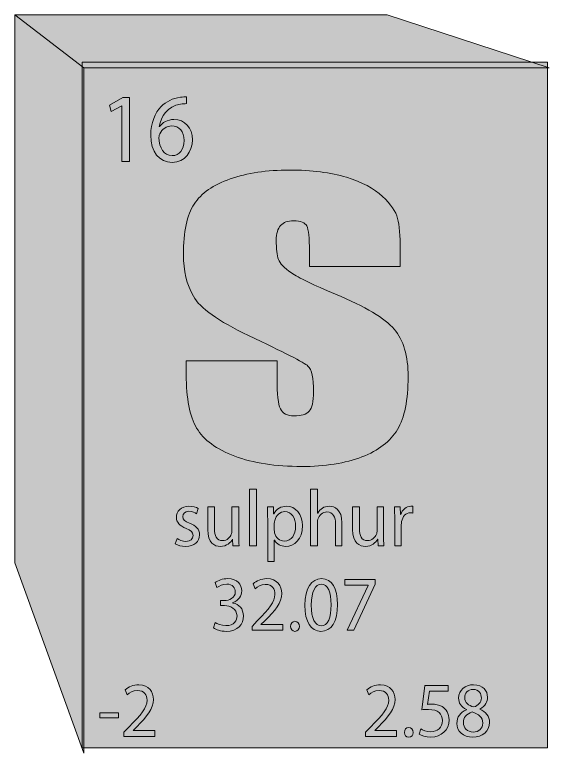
# Model space of a CAD drawing. Extents: x 256 to 1544, y -1075 to -817.
# Drawn here: x 1358.2 to 1544, y -1073.6 to -816.9 of the extents above; entities that cross this region are included whole.
import ezdxf

# ---------------------------------------------------------------- set-up
doc = ezdxf.new("R2010")
doc.units = 0
doc.header["$MEASUREMENT"] = 0
doc.layers.add('katman 1', color=7, linetype='Continuous')

# ---------------------------------------------------------------- blocks, each defined once
blk = doc.blocks.new('block 4')
at = {"layer": 'katman 1', "true_color": 0x00d41d}
h = blk.add_hatch(color=102, dxfattribs=at)
h.dxf.hatch_style = 2
h.paths.add_polyline_path([(1382.29, -835.37), (1358.25, -816.93), (1487.73, -816.93), (1544, -835.37)])
h = blk.add_hatch(color=102, dxfattribs=at)
h.dxf.hatch_style = 2
h.paths.add_polyline_path([(1382.29, -1073.6), (1358.25, -1007.44), (1358.25, -816.93), (1382.29, -835.37)])
at = {"layer": 'katman 1', "true_color": 0x008000}
h = blk.add_hatch(color=96, dxfattribs=at)
h.dxf.hatch_style = 2
h.paths.add_polyline_path([(1381.69, -833.46), (1543.39, -833.46), (1543.39, -1071.69), (1381.69, -1071.69)])
at = {"layer": 'katman 1', "true_color": 0xffffff}
h = blk.add_hatch(color=7, dxfattribs=at)
h.dxf.hatch_style = 2
h.paths.add_polyline_path([(1395.44, -848.58), (1391.77, -850.57), (1391.18, -848.33), (1395.8, -845.71), (1398.17, -845.71), (1398.17, -867.89), (1395.44, -867.89)])
h = blk.add_hatch(color=7, dxfattribs=at)
h.dxf.hatch_style = 2
edge = h.paths.add_edge_path()
edge.add_spline(control_points=[(1417.95, -847.83), (1417.36, -847.83), (1416.53, -847.83), (1415.82, -847.96), (1411.32, -848.83), (1408.95, -852.19), (1408.48, -855.81), (1408.48, -855.81), (1408.59, -855.81), (1408.59, -855.81), (1409.54, -854.44), (1411.32, -853.32), (1413.57, -853.32), (1417.36, -853.32), (1419.97, -856.18), (1419.97, -860.42), (1419.97, -864.53), (1417.36, -868.27), (1412.98, -868.27), (1408.48, -868.27), (1405.51, -864.53), (1405.51, -858.8), (1405.51, -854.44), (1407.05, -851.07), (1409.07, -848.83), (1410.85, -847.09), (1413.21, -845.96), (1415.82, -845.59), (1416.65, -845.47), (1417.36, -845.47), (1417.95, -845.47), (1417.95, -845.47), (1417.95, -847.83), (1417.95, -847.83)], knot_values=[0, 0, 0, 0, 1, 1, 1, 2, 2, 2, 3, 3, 3, 4, 4, 4, 5, 5, 5, 6, 6, 6, 7, 7, 7, 8, 8, 8, 9, 9, 9, 10, 10, 10, 11, 11, 11, 11], degree=3, periodic=1)
edge = h.paths.add_edge_path()
edge.add_spline(control_points=[(1417.12, -860.67), (1417.12, -860.67), (1417.12, -860.67), (1417.12, -860.67), (1417.12, -857.43), (1415.35, -855.56), (1412.74, -855.56), (1411.08, -855.56), (1409.42, -856.68), (1408.71, -858.3), (1408.48, -858.55), (1408.36, -859.05), (1408.36, -859.54), (1408.48, -863.28), (1410.02, -865.9), (1412.98, -865.9), (1415.47, -865.9), (1417.12, -863.78), (1417.12, -860.67)], knot_values=[0, 0, 0, 0, 1, 1, 1, 2, 2, 2, 3, 3, 3, 4, 4, 4, 5, 5, 5, 6, 6, 6, 6], degree=3, periodic=1)
h = blk.add_hatch(color=7, dxfattribs=at)
h.dxf.hatch_style = 2
h.paths.add_polyline_path([(1439.87, -981.77), (1442.24, -981.77), (1442.24, -1001.46), (1439.87, -1001.46)])
h = blk.add_hatch(color=7, dxfattribs=at)
h.dxf.hatch_style = 2
edge = h.paths.add_edge_path()
edge.add_spline(control_points=[(1461.07, -981.77), (1461.07, -981.77), (1463.44, -981.77), (1463.44, -981.77), (1463.44, -981.77), (1463.44, -990.12), (1463.44, -990.12), (1463.44, -990.12), (1463.56, -990.12), (1463.56, -990.12), (1463.92, -989.38), (1464.51, -988.88), (1465.22, -988.38), (1465.81, -988), (1466.64, -987.76), (1467.59, -987.76), (1469.25, -987.76), (1471.97, -988.88), (1471.97, -993.49), (1471.97, -993.49), (1471.97, -1001.46), (1471.97, -1001.46), (1471.97, -1001.46), (1469.72, -1001.46), (1469.72, -1001.46), (1469.72, -1001.46), (1469.72, -993.74), (1469.72, -993.74), (1469.72, -991.62), (1468.89, -989.75), (1466.76, -989.75), (1465.22, -989.75), (1464.04, -990.87), (1463.56, -992.24), (1463.44, -992.49), (1463.44, -992.86), (1463.44, -993.36), (1463.44, -993.36), (1463.44, -1001.46), (1463.44, -1001.46), (1463.44, -1001.46), (1461.07, -1001.46), (1461.07, -1001.46), (1461.07, -1001.46), (1461.07, -981.77), (1461.07, -981.77), (1461.07, -981.77), (1461.07, -981.77), (1461.07, -981.77)], knot_values=[0, 0, 0, 0, 1, 1, 1, 2, 2, 2, 3, 3, 3, 4, 4, 4, 5, 5, 5, 6, 6, 6, 7, 7, 7, 8, 8, 8, 9, 9, 9, 10, 10, 10, 11, 11, 11, 12, 12, 12, 13, 13, 13, 14, 14, 14, 15, 15, 15, 16, 16, 16, 16], degree=3, periodic=1)
h = blk.add_hatch(color=7, dxfattribs=at)
h.dxf.hatch_style = 2
edge = h.paths.add_edge_path()
edge.add_spline(control_points=[(1414.64, -998.97), (1415.35, -999.47), (1416.53, -999.97), (1417.72, -999.97), (1419.37, -999.97), (1420.2, -999.09), (1420.2, -997.97), (1420.2, -996.73), (1419.49, -996.1), (1417.83, -995.48), (1415.47, -994.61), (1414.4, -993.24), (1414.4, -991.62), (1414.4, -989.5), (1416.06, -987.76), (1418.78, -987.76), (1420.09, -987.76), (1421.27, -988.13), (1421.98, -988.5), (1421.98, -988.5), (1421.39, -990.37), (1421.39, -990.37), (1420.92, -990), (1419.97, -989.5), (1418.78, -989.5), (1417.36, -989.5), (1416.65, -990.37), (1416.65, -991.37), (1416.65, -992.49), (1417.36, -992.99), (1419.02, -993.61), (1421.27, -994.48), (1422.45, -995.73), (1422.45, -997.72), (1422.45, -1000.09), (1420.68, -1001.71), (1417.6, -1001.71), (1416.18, -1001.71), (1414.99, -1001.34), (1414.04, -1000.84), (1414.04, -1000.84), (1414.64, -998.97), (1414.64, -998.97)], knot_values=[0, 0, 0, 0, 1, 1, 1, 2, 2, 2, 3, 3, 3, 4, 4, 4, 5, 5, 5, 6, 6, 6, 7, 7, 7, 8, 8, 8, 9, 9, 9, 10, 10, 10, 11, 11, 11, 12, 12, 12, 13, 13, 13, 14, 14, 14, 14], degree=3, periodic=1)
h = blk.add_hatch(color=7, dxfattribs=at)
h.dxf.hatch_style = 2
edge = h.paths.add_edge_path()
edge.add_spline(control_points=[(1436.08, -997.72), (1436.08, -999.22), (1436.08, -1000.34), (1436.2, -1001.46), (1436.2, -1001.46), (1434.06, -1001.46), (1434.06, -1001.46), (1434.06, -1001.46), (1433.95, -999.22), (1433.95, -999.22), (1433.95, -999.22), (1433.95, -999.22), (1433.95, -999.22), (1433.35, -1000.34), (1431.93, -1001.71), (1429.68, -1001.71), (1427.67, -1001.71), (1425.3, -1000.59), (1425.3, -995.85), (1425.3, -995.85), (1425.3, -988), (1425.3, -988), (1425.3, -988), (1427.67, -988), (1427.67, -988), (1427.67, -988), (1427.67, -995.48), (1427.67, -995.48), (1427.67, -997.97), (1428.38, -999.72), (1430.51, -999.72), (1432.05, -999.72), (1433.12, -998.6), (1433.47, -997.47), (1433.71, -997.1), (1433.71, -996.73), (1433.71, -996.23), (1433.71, -996.23), (1433.71, -988), (1433.71, -988), (1433.71, -988), (1436.08, -988), (1436.08, -988), (1436.08, -988), (1436.08, -997.72), (1436.08, -997.72), (1436.08, -997.72), (1436.08, -997.72), (1436.08, -997.72)], knot_values=[0, 0, 0, 0, 1, 1, 1, 2, 2, 2, 3, 3, 3, 4, 4, 4, 5, 5, 5, 6, 6, 6, 7, 7, 7, 8, 8, 8, 9, 9, 9, 10, 10, 10, 11, 11, 11, 12, 12, 12, 13, 13, 13, 14, 14, 14, 15, 15, 15, 16, 16, 16, 16], degree=3, periodic=1)
h = blk.add_hatch(color=7, dxfattribs=at)
h.dxf.hatch_style = 2
edge = h.paths.add_edge_path()
edge.add_spline(control_points=[(1446.15, -992.37), (1446.15, -990.75), (1446.03, -989.25), (1446.03, -988), (1446.03, -988), (1448.16, -988), (1448.16, -988), (1448.16, -988), (1448.16, -990.37), (1448.16, -990.37), (1448.16, -990.37), (1448.28, -990.37), (1448.28, -990.37), (1449.23, -988.63), (1450.77, -987.76), (1452.78, -987.76), (1455.86, -987.76), (1458.23, -990.5), (1458.23, -994.48), (1458.23, -999.34), (1455.39, -1001.71), (1452.43, -1001.71), (1450.77, -1001.71), (1449.23, -1000.96), (1448.52, -999.59), (1448.52, -999.59), (1448.4, -999.59), (1448.4, -999.59), (1448.4, -999.59), (1448.4, -1006.94), (1448.4, -1006.94), (1448.4, -1006.94), (1446.15, -1006.94), (1446.15, -1006.94), (1446.15, -1006.94), (1446.15, -992.37), (1446.15, -992.37), (1446.15, -992.37), (1446.15, -992.37), (1446.15, -992.37)], knot_values=[0, 0, 0, 0, 1, 1, 1, 2, 2, 2, 3, 3, 3, 4, 4, 4, 5, 5, 5, 6, 6, 6, 7, 7, 7, 8, 8, 8, 9, 9, 9, 10, 10, 10, 11, 11, 11, 12, 12, 12, 13, 13, 13, 13], degree=3, periodic=1)
edge = h.paths.add_edge_path()
edge.add_spline(control_points=[(1448.4, -995.98), (1448.4, -995.98), (1448.4, -995.98), (1448.4, -995.98), (1448.4, -996.35), (1448.52, -996.73), (1448.52, -996.98), (1448.99, -998.72), (1450.29, -999.84), (1451.95, -999.84), (1454.44, -999.84), (1455.86, -997.72), (1455.86, -994.61), (1455.86, -991.99), (1454.56, -989.62), (1452.07, -989.62), (1450.53, -989.62), (1448.99, -990.87), (1448.64, -992.74), (1448.52, -992.99), (1448.4, -993.36), (1448.4, -993.74), (1448.4, -993.74), (1448.4, -995.98), (1448.4, -995.98), (1448.4, -995.98), (1448.4, -995.98), (1448.4, -995.98)], knot_values=[0, 0, 0, 0, 1, 1, 1, 2, 2, 2, 3, 3, 3, 4, 4, 4, 5, 5, 5, 6, 6, 6, 7, 7, 7, 8, 8, 8, 9, 9, 9, 9], degree=3, periodic=1)
h = blk.add_hatch(color=7, dxfattribs=at)
h.dxf.hatch_style = 2
edge = h.paths.add_edge_path()
edge.add_spline(control_points=[(1486.43, -997.72), (1486.43, -999.22), (1486.43, -1000.34), (1486.54, -1001.46), (1486.54, -1001.46), (1484.53, -1001.46), (1484.53, -1001.46), (1484.53, -1001.46), (1484.41, -999.22), (1484.41, -999.22), (1484.41, -999.22), (1484.29, -999.22), (1484.29, -999.22), (1483.7, -1000.34), (1482.4, -1001.71), (1480.15, -1001.71), (1478.13, -1001.71), (1475.65, -1000.59), (1475.65, -995.85), (1475.65, -995.85), (1475.65, -988), (1475.65, -988), (1475.65, -988), (1478.01, -988), (1478.01, -988), (1478.01, -988), (1478.01, -995.48), (1478.01, -995.48), (1478.01, -997.97), (1478.73, -999.72), (1480.86, -999.72), (1482.4, -999.72), (1483.46, -998.6), (1483.94, -997.47), (1484.06, -997.1), (1484.18, -996.73), (1484.18, -996.23), (1484.18, -996.23), (1484.18, -988), (1484.18, -988), (1484.18, -988), (1486.43, -988), (1486.43, -988), (1486.43, -988), (1486.43, -997.72), (1486.43, -997.72), (1486.43, -997.72), (1486.43, -997.72), (1486.43, -997.72)], knot_values=[0, 0, 0, 0, 1, 1, 1, 2, 2, 2, 3, 3, 3, 4, 4, 4, 5, 5, 5, 6, 6, 6, 7, 7, 7, 8, 8, 8, 9, 9, 9, 10, 10, 10, 11, 11, 11, 12, 12, 12, 13, 13, 13, 14, 14, 14, 15, 15, 15, 16, 16, 16, 16], degree=3, periodic=1)
h = blk.add_hatch(color=7, dxfattribs=at)
h.dxf.hatch_style = 2
edge = h.paths.add_edge_path()
edge.add_spline(control_points=[(1490.34, -992.24), (1490.34, -990.62), (1490.22, -989.25), (1490.22, -988), (1490.22, -988), (1492.23, -988), (1492.23, -988), (1492.23, -988), (1492.35, -990.62), (1492.35, -990.62), (1492.35, -990.62), (1492.35, -990.62), (1492.35, -990.62), (1492.94, -988.88), (1494.36, -987.76), (1495.9, -987.76), (1496.26, -987.76), (1496.38, -987.76), (1496.61, -987.76), (1496.61, -987.76), (1496.61, -990.12), (1496.61, -990.12), (1496.38, -990), (1496.14, -990), (1495.78, -990), (1494.13, -990), (1493.06, -991.37), (1492.7, -993.11), (1492.59, -993.49), (1492.59, -993.86), (1492.59, -994.23), (1492.59, -994.23), (1492.59, -1001.46), (1492.59, -1001.46), (1492.59, -1001.46), (1490.34, -1001.46), (1490.34, -1001.46), (1490.34, -1001.46), (1490.34, -992.24), (1490.34, -992.24), (1490.34, -992.24), (1490.34, -992.24), (1490.34, -992.24)], knot_values=[0, 0, 0, 0, 1, 1, 1, 2, 2, 2, 3, 3, 3, 4, 4, 4, 5, 5, 5, 6, 6, 6, 7, 7, 7, 8, 8, 8, 9, 9, 9, 10, 10, 10, 11, 11, 11, 12, 12, 12, 13, 13, 13, 14, 14, 14, 14], degree=3, periodic=1)
h = blk.add_hatch(color=7, dxfattribs=at)
h.dxf.hatch_style = 2
edge = h.paths.add_edge_path()
edge.add_spline(control_points=[(1427.9, -1028.13), (1428.5, -1028.62), (1430.04, -1029.25), (1431.58, -1029.25), (1434.54, -1029.25), (1435.49, -1027.38), (1435.49, -1025.88), (1435.37, -1023.39), (1433.24, -1022.27), (1431.1, -1022.27), (1431.1, -1022.27), (1429.8, -1022.27), (1429.8, -1022.27), (1429.8, -1022.27), (1429.8, -1020.53), (1429.8, -1020.53), (1429.8, -1020.53), (1431.1, -1020.53), (1431.1, -1020.53), (1432.76, -1020.53), (1434.89, -1019.65), (1434.89, -1017.53), (1434.89, -1016.16), (1433.95, -1014.79), (1431.93, -1014.79), (1430.51, -1014.79), (1429.21, -1015.54), (1428.5, -1016.04), (1428.5, -1016.04), (1427.9, -1014.3), (1427.9, -1014.3), (1428.85, -1013.55), (1430.51, -1012.92), (1432.29, -1012.92), (1435.6, -1012.92), (1437.14, -1015.04), (1437.14, -1017.16), (1437.14, -1018.91), (1436.08, -1020.52), (1434.06, -1021.27), (1434.06, -1021.27), (1434.06, -1021.4), (1434.06, -1021.4), (1436.08, -1021.77), (1437.74, -1023.39), (1437.74, -1025.88), (1437.74, -1028.75), (1435.72, -1031.24), (1431.7, -1031.24), (1429.8, -1031.24), (1428.14, -1030.62), (1427.31, -1030), (1427.31, -1030), (1427.9, -1028.13), (1427.9, -1028.13)], knot_values=[0, 0, 0, 0, 1, 1, 1, 2, 2, 2, 3, 3, 3, 4, 4, 4, 5, 5, 5, 6, 6, 6, 7, 7, 7, 8, 8, 8, 9, 9, 9, 10, 10, 10, 11, 11, 11, 12, 12, 12, 13, 13, 13, 14, 14, 14, 15, 15, 15, 16, 16, 16, 17, 17, 17, 18, 18, 18, 18], degree=3, periodic=1)
h = blk.add_hatch(color=7, dxfattribs=at)
h.dxf.hatch_style = 2
edge = h.paths.add_edge_path()
edge.add_spline(control_points=[(1440.7, -1030.87), (1440.7, -1030.87), (1440.7, -1029.5), (1440.7, -1029.5), (1440.7, -1029.5), (1442.48, -1027.63), (1442.48, -1027.63), (1446.74, -1023.27), (1448.64, -1021.02), (1448.64, -1018.41), (1448.64, -1016.54), (1447.81, -1014.92), (1445.32, -1014.92), (1443.78, -1014.92), (1442.59, -1015.67), (1441.76, -1016.41), (1441.76, -1016.41), (1441.05, -1014.67), (1441.05, -1014.67), (1442.24, -1013.67), (1443.9, -1012.92), (1445.79, -1012.92), (1449.47, -1012.92), (1451.01, -1015.54), (1451.01, -1018.03), (1451.01, -1021.27), (1448.75, -1024.01), (1445.2, -1027.63), (1445.2, -1027.63), (1443.78, -1028.87), (1443.78, -1028.87), (1443.78, -1028.87), (1443.78, -1028.87), (1443.78, -1028.87), (1443.78, -1028.87), (1451.36, -1028.87), (1451.36, -1028.87), (1451.36, -1028.87), (1451.36, -1030.87), (1451.36, -1030.87), (1451.36, -1030.87), (1440.7, -1030.87), (1440.7, -1030.87), (1440.7, -1030.87), (1440.7, -1030.87), (1440.7, -1030.87)], knot_values=[0, 0, 0, 0, 1, 1, 1, 2, 2, 2, 3, 3, 3, 4, 4, 4, 5, 5, 5, 6, 6, 6, 7, 7, 7, 8, 8, 8, 9, 9, 9, 10, 10, 10, 11, 11, 11, 12, 12, 12, 13, 13, 13, 14, 14, 14, 15, 15, 15, 15], degree=3, periodic=1)
h = blk.add_hatch(color=7, dxfattribs=at)
h.dxf.hatch_style = 2
edge = h.paths.add_edge_path()
edge.add_spline(control_points=[(1470.43, -1021.9), (1470.43, -1027.88), (1468.3, -1031.24), (1464.63, -1031.24), (1461.31, -1031.24), (1459.06, -1028), (1459.06, -1022.14), (1459.06, -1016.16), (1461.43, -1012.92), (1464.87, -1012.92), (1468.42, -1012.92), (1470.43, -1016.29), (1470.43, -1021.9)], knot_values=[0, 0, 0, 0, 1, 1, 1, 2, 2, 2, 3, 3, 3, 4, 4, 4, 4], degree=3, periodic=1)
edge = h.paths.add_edge_path()
edge.add_spline(control_points=[(1461.31, -1022.14), (1461.31, -1022.14), (1461.31, -1022.14), (1461.31, -1022.14), (1461.31, -1026.75), (1462.61, -1029.37), (1464.75, -1029.37), (1467.12, -1029.37), (1468.18, -1026.51), (1468.18, -1022.02), (1468.18, -1017.66), (1467.12, -1014.79), (1464.75, -1014.79), (1462.73, -1014.79), (1461.31, -1017.29), (1461.31, -1022.14)], knot_values=[0, 0, 0, 0, 1, 1, 1, 2, 2, 2, 3, 3, 3, 4, 4, 4, 5, 5, 5, 5], degree=3, periodic=1)
h = blk.add_hatch(color=7, dxfattribs=at)
h.dxf.hatch_style = 2
h.paths.add_polyline_path([(1483.46, -1013.17), (1483.46, -1014.79), (1476.12, -1030.87), (1473.75, -1030.87), (1481.09, -1015.29), (1481.09, -1015.17), (1472.92, -1015.17), (1472.92, -1013.17)])
h = blk.add_hatch(color=7, dxfattribs=at)
h.dxf.hatch_style = 2
edge = h.paths.add_edge_path()
edge.add_spline(control_points=[(1454.08, -1029.5), (1454.08, -1028.5), (1454.8, -1027.75), (1455.63, -1027.75), (1456.57, -1027.75), (1457.17, -1028.5), (1457.17, -1029.5), (1457.17, -1030.49), (1456.57, -1031.24), (1455.63, -1031.24), (1454.68, -1031.24), (1454.08, -1030.49), (1454.08, -1029.5)], knot_values=[0, 0, 0, 0, 1, 1, 1, 2, 2, 2, 3, 3, 3, 4, 4, 4, 4], degree=3, periodic=1)
h = blk.add_hatch(color=7, dxfattribs=at)
h.dxf.hatch_style = 2
edge = h.paths.add_edge_path()
edge.add_spline(control_points=[(1396.16, -1067.75), (1396.16, -1067.75), (1396.16, -1066.25), (1396.16, -1066.25), (1396.16, -1066.25), (1397.93, -1064.51), (1397.93, -1064.51), (1402.2, -1060.15), (1404.21, -1057.9), (1404.21, -1055.16), (1404.21, -1053.42), (1403.38, -1051.8), (1400.89, -1051.8), (1399.35, -1051.8), (1398.05, -1052.55), (1397.34, -1053.29), (1397.34, -1053.29), (1396.63, -1051.55), (1396.63, -1051.55), (1397.7, -1050.55), (1399.35, -1049.81), (1401.37, -1049.81), (1404.92, -1049.81), (1406.46, -1052.42), (1406.46, -1054.91), (1406.46, -1058.15), (1404.21, -1060.77), (1400.66, -1064.38), (1400.66, -1064.38), (1399.35, -1065.75), (1399.35, -1065.75), (1399.35, -1065.75), (1399.35, -1065.75), (1399.35, -1065.75), (1399.35, -1065.75), (1406.94, -1065.75), (1406.94, -1065.75), (1406.94, -1065.75), (1406.94, -1067.75), (1406.94, -1067.75), (1406.94, -1067.75), (1396.16, -1067.75), (1396.16, -1067.75), (1396.16, -1067.75), (1396.16, -1067.75), (1396.16, -1067.75)], knot_values=[0, 0, 0, 0, 1, 1, 1, 2, 2, 2, 3, 3, 3, 4, 4, 4, 5, 5, 5, 6, 6, 6, 7, 7, 7, 8, 8, 8, 9, 9, 9, 10, 10, 10, 11, 11, 11, 12, 12, 12, 13, 13, 13, 14, 14, 14, 15, 15, 15, 15], degree=3, periodic=1)
h = blk.add_hatch(color=7, dxfattribs=at)
h.dxf.hatch_style = 2
edge = h.paths.add_edge_path()
edge.add_spline(control_points=[(1480.15, -1067.75), (1480.15, -1067.75), (1480.15, -1066.25), (1480.15, -1066.25), (1480.15, -1066.25), (1481.92, -1064.51), (1481.92, -1064.51), (1486.19, -1060.15), (1488.2, -1057.9), (1488.2, -1055.16), (1488.2, -1053.42), (1487.37, -1051.8), (1484.89, -1051.8), (1483.35, -1051.8), (1482.04, -1052.55), (1481.33, -1053.29), (1481.33, -1053.29), (1480.62, -1051.55), (1480.62, -1051.55), (1481.69, -1050.55), (1483.35, -1049.81), (1485.36, -1049.81), (1488.91, -1049.81), (1490.45, -1052.42), (1490.45, -1054.91), (1490.45, -1058.15), (1488.2, -1060.77), (1484.65, -1064.38), (1484.65, -1064.38), (1483.35, -1065.75), (1483.35, -1065.75), (1483.35, -1065.75), (1483.35, -1065.75), (1483.35, -1065.75), (1483.35, -1065.75), (1490.93, -1065.75), (1490.93, -1065.75), (1490.93, -1065.75), (1490.93, -1067.75), (1490.93, -1067.75), (1490.93, -1067.75), (1480.15, -1067.75), (1480.15, -1067.75), (1480.15, -1067.75), (1480.15, -1067.75), (1480.15, -1067.75)], knot_values=[0, 0, 0, 0, 1, 1, 1, 2, 2, 2, 3, 3, 3, 4, 4, 4, 5, 5, 5, 6, 6, 6, 7, 7, 7, 8, 8, 8, 9, 9, 9, 10, 10, 10, 11, 11, 11, 12, 12, 12, 13, 13, 13, 14, 14, 14, 15, 15, 15, 15], degree=3, periodic=1)
h = blk.add_hatch(color=7, dxfattribs=at)
h.dxf.hatch_style = 2
edge = h.paths.add_edge_path()
edge.add_spline(control_points=[(1508.82, -1052.05), (1508.82, -1052.05), (1502.42, -1052.05), (1502.42, -1052.05), (1502.42, -1052.05), (1501.71, -1056.66), (1501.71, -1056.66), (1502.18, -1056.53), (1502.54, -1056.53), (1503.13, -1056.53), (1504.43, -1056.53), (1505.74, -1056.78), (1506.8, -1057.41), (1508.11, -1058.28), (1509.17, -1059.77), (1509.17, -1062.02), (1509.17, -1065.5), (1506.57, -1068), (1502.89, -1068), (1501.12, -1068), (1499.46, -1067.5), (1498.75, -1067), (1498.75, -1067), (1499.34, -1065.13), (1499.34, -1065.13), (1499.93, -1065.63), (1501.35, -1066.13), (1502.89, -1066.13), (1505.03, -1066.13), (1506.92, -1064.63), (1506.92, -1062.27), (1506.8, -1060.02), (1505.38, -1058.4), (1502.06, -1058.4), (1501.12, -1058.4), (1500.29, -1058.4), (1499.69, -1058.53), (1499.69, -1058.53), (1500.76, -1050.05), (1500.76, -1050.05), (1500.76, -1050.05), (1508.82, -1050.05), (1508.82, -1050.05), (1508.82, -1050.05), (1508.82, -1052.05), (1508.82, -1052.05), (1508.82, -1052.05), (1508.82, -1052.05), (1508.82, -1052.05)], knot_values=[0, 0, 0, 0, 1, 1, 1, 2, 2, 2, 3, 3, 3, 4, 4, 4, 5, 5, 5, 6, 6, 6, 7, 7, 7, 8, 8, 8, 9, 9, 9, 10, 10, 10, 11, 11, 11, 12, 12, 12, 13, 13, 13, 14, 14, 14, 15, 15, 15, 16, 16, 16, 16], degree=3, periodic=1)
h = blk.add_hatch(color=7, dxfattribs=at)
h.dxf.hatch_style = 2
edge = h.paths.add_edge_path()
edge.add_spline(control_points=[(1511.9, -1063.26), (1511.9, -1061.02), (1513.08, -1059.4), (1515.21, -1058.53), (1515.21, -1058.53), (1515.21, -1058.4), (1515.21, -1058.4), (1513.32, -1057.53), (1512.49, -1056.03), (1512.49, -1054.41), (1512.49, -1051.67), (1514.74, -1049.8), (1517.7, -1049.8), (1521.02, -1049.8), (1522.56, -1051.92), (1522.56, -1054.17), (1522.56, -1055.66), (1521.85, -1057.16), (1519.83, -1058.28), (1519.83, -1058.28), (1519.83, -1058.28), (1519.83, -1058.28), (1521.97, -1059.15), (1523.27, -1060.77), (1523.27, -1062.89), (1523.27, -1066), (1520.66, -1068), (1517.46, -1068), (1514.03, -1068), (1511.9, -1065.88), (1511.9, -1063.26)], knot_values=[0, 0, 0, 0, 1, 1, 1, 2, 2, 2, 3, 3, 3, 4, 4, 4, 5, 5, 5, 6, 6, 6, 7, 7, 7, 8, 8, 8, 9, 9, 9, 10, 10, 10, 10], degree=3, periodic=1)
edge = h.paths.add_edge_path()
edge.add_spline(control_points=[(1520.9, -1063.14), (1520.9, -1063.14), (1520.9, -1063.14), (1520.9, -1063.14), (1520.9, -1061.02), (1519.48, -1060.02), (1517.23, -1059.27), (1515.21, -1059.9), (1514.15, -1061.27), (1514.15, -1062.89), (1514.15, -1064.76), (1515.45, -1066.25), (1517.58, -1066.25), (1519.6, -1066.25), (1520.9, -1065.01), (1520.9, -1063.14)], knot_values=[0, 0, 0, 0, 1, 1, 1, 2, 2, 2, 3, 3, 3, 4, 4, 4, 5, 5, 5, 5], degree=3, periodic=1)
edge = h.paths.add_edge_path()
edge.add_spline(control_points=[(1514.62, -1054.29), (1514.62, -1054.29), (1514.62, -1054.29), (1514.62, -1054.29), (1514.62, -1056.03), (1515.92, -1057.03), (1517.82, -1057.53), (1519.36, -1057.03), (1520.43, -1055.91), (1520.43, -1054.42), (1520.43, -1052.92), (1519.6, -1051.43), (1517.58, -1051.43), (1515.69, -1051.43), (1514.62, -1052.8), (1514.62, -1054.29)], knot_values=[0, 0, 0, 0, 1, 1, 1, 2, 2, 2, 3, 3, 3, 4, 4, 4, 5, 5, 5, 5], degree=3, periodic=1)
h = blk.add_hatch(color=7, dxfattribs=at)
h.dxf.hatch_style = 2
h.paths.add_polyline_path([(1394.26, -1059.52), (1394.26, -1061.27), (1387.86, -1061.27), (1387.86, -1059.52)])
h = blk.add_hatch(color=7, dxfattribs=at)
h.dxf.hatch_style = 2
edge = h.paths.add_edge_path()
edge.add_spline(control_points=[(1493.65, -1066.38), (1493.65, -1065.38), (1494.24, -1064.63), (1495.19, -1064.63), (1496.02, -1064.63), (1496.73, -1065.38), (1496.73, -1066.38), (1496.73, -1067.37), (1496.14, -1068), (1495.19, -1068), (1494.24, -1068), (1493.65, -1067.37), (1493.65, -1066.38)], knot_values=[0, 0, 0, 0, 1, 1, 1, 2, 2, 2, 3, 3, 3, 4, 4, 4, 4], degree=3, periodic=1)
at = {"layer": 'katman 1', "lineweight": 0}
for points in [[(1382.29, -835.37), (1358.25, -816.93), (1487.73, -816.93), (1544, -835.37), (1382.29, -835.37)], [(1382.29, -1073.6), (1358.25, -1007.44), (1358.25, -816.93), (1382.29, -835.37), (1382.29, -1073.6)], [(1381.69, -833.46), (1543.39, -833.46), (1543.39, -1071.69), (1381.69, -1071.69), (1381.69, -833.46)], [(1395.44, -848.58), (1395.44, -848.58), (1391.77, -850.57), (1391.18, -848.33), (1395.8, -845.71), (1398.17, -845.71), (1398.17, -867.89), (1395.44, -867.89), (1395.44, -848.58)], [(1439.87, -981.77), (1442.24, -981.77), (1442.24, -1001.46), (1439.87, -1001.46), (1439.87, -981.77)], [(1483.46, -1013.17), (1483.46, -1014.79), (1476.12, -1030.87), (1473.75, -1030.87), (1481.09, -1015.29), (1481.09, -1015.17), (1472.92, -1015.17), (1472.92, -1013.17), (1483.46, -1013.17)], [(1394.26, -1059.52), (1394.26, -1061.27), (1387.86, -1061.27), (1387.86, -1059.52), (1394.26, -1059.52)]]:
    blk.add_lwpolyline(points, dxfattribs=at)
for points, knots in [([(1417.95, -847.83), (1417.36, -847.83), (1416.53, -847.83), (1415.82, -847.96), (1411.32, -848.83), (1408.95, -852.19), (1408.48, -855.81), (1408.48, -855.81), (1408.59, -855.81), (1408.59, -855.81), (1409.54, -854.44), (1411.32, -853.32), (1413.57, -853.32), (1417.36, -853.32), (1419.97, -856.18), (1419.97, -860.42), (1419.97, -864.53), (1417.36, -868.27), (1412.98, -868.27), (1408.48, -868.27), (1405.51, -864.53), (1405.51, -858.8), (1405.51, -854.44), (1407.05, -851.07), (1409.07, -848.83), (1410.85, -847.09), (1413.21, -845.96), (1415.82, -845.59), (1416.65, -845.47), (1417.36, -845.47), (1417.95, -845.47), (1417.95, -845.47), (1417.95, -847.83), (1417.95, -847.83)], [0, 0, 0, 0, 1, 1, 1, 2, 2, 2, 3, 3, 3, 4, 4, 4, 5, 5, 5, 6, 6, 6, 7, 7, 7, 8, 8, 8, 9, 9, 9, 10, 10, 10, 11, 11, 11, 11]), ([(1417.12, -860.67), (1417.12, -860.67), (1417.12, -860.67), (1417.12, -860.67), (1417.12, -857.43), (1415.35, -855.56), (1412.74, -855.56), (1411.08, -855.56), (1409.42, -856.68), (1408.71, -858.3), (1408.48, -858.55), (1408.36, -859.05), (1408.36, -859.54), (1408.48, -863.28), (1410.02, -865.9), (1412.98, -865.9), (1415.47, -865.9), (1417.12, -863.78), (1417.12, -860.67)], [0, 0, 0, 0, 1, 1, 1, 2, 2, 2, 3, 3, 3, 4, 4, 4, 5, 5, 5, 6, 6, 6, 6]), ([(1461.07, -981.77), (1461.07, -981.77), (1463.44, -981.77), (1463.44, -981.77), (1463.44, -981.77), (1463.44, -990.12), (1463.44, -990.12), (1463.44, -990.12), (1463.56, -990.12), (1463.56, -990.12), (1463.92, -989.38), (1464.51, -988.88), (1465.22, -988.38), (1465.81, -988), (1466.64, -987.76), (1467.59, -987.76), (1469.25, -987.76), (1471.97, -988.88), (1471.97, -993.49), (1471.97, -993.49), (1471.97, -1001.46), (1471.97, -1001.46), (1471.97, -1001.46), (1469.72, -1001.46), (1469.72, -1001.46), (1469.72, -1001.46), (1469.72, -993.74), (1469.72, -993.74), (1469.72, -991.62), (1468.89, -989.75), (1466.76, -989.75), (1465.22, -989.75), (1464.04, -990.87), (1463.56, -992.24), (1463.44, -992.49), (1463.44, -992.86), (1463.44, -993.36), (1463.44, -993.36), (1463.44, -1001.46), (1463.44, -1001.46), (1463.44, -1001.46), (1461.07, -1001.46), (1461.07, -1001.46), (1461.07, -1001.46), (1461.07, -981.77), (1461.07, -981.77), (1461.07, -981.77), (1461.07, -981.77), (1461.07, -981.77)], [0, 0, 0, 0, 1, 1, 1, 2, 2, 2, 3, 3, 3, 4, 4, 4, 5, 5, 5, 6, 6, 6, 7, 7, 7, 8, 8, 8, 9, 9, 9, 10, 10, 10, 11, 11, 11, 12, 12, 12, 13, 13, 13, 14, 14, 14, 15, 15, 15, 16, 16, 16, 16]), ([(1414.64, -998.97), (1415.35, -999.47), (1416.53, -999.97), (1417.72, -999.97), (1419.37, -999.97), (1420.2, -999.09), (1420.2, -997.97), (1420.2, -996.73), (1419.49, -996.1), (1417.83, -995.48), (1415.47, -994.61), (1414.4, -993.24), (1414.4, -991.62), (1414.4, -989.5), (1416.06, -987.76), (1418.78, -987.76), (1420.09, -987.76), (1421.27, -988.13), (1421.98, -988.5), (1421.98, -988.5), (1421.39, -990.37), (1421.39, -990.37), (1420.92, -990), (1419.97, -989.5), (1418.78, -989.5), (1417.36, -989.5), (1416.65, -990.37), (1416.65, -991.37), (1416.65, -992.49), (1417.36, -992.99), (1419.02, -993.61), (1421.27, -994.48), (1422.45, -995.73), (1422.45, -997.72), (1422.45, -1000.09), (1420.68, -1001.71), (1417.6, -1001.71), (1416.18, -1001.71), (1414.99, -1001.34), (1414.04, -1000.84), (1414.04, -1000.84), (1414.64, -998.97), (1414.64, -998.97)], [0, 0, 0, 0, 1, 1, 1, 2, 2, 2, 3, 3, 3, 4, 4, 4, 5, 5, 5, 6, 6, 6, 7, 7, 7, 8, 8, 8, 9, 9, 9, 10, 10, 10, 11, 11, 11, 12, 12, 12, 13, 13, 13, 14, 14, 14, 14]), ([(1436.08, -997.72), (1436.08, -999.22), (1436.08, -1000.34), (1436.2, -1001.46), (1436.2, -1001.46), (1434.06, -1001.46), (1434.06, -1001.46), (1434.06, -1001.46), (1433.95, -999.22), (1433.95, -999.22), (1433.95, -999.22), (1433.95, -999.22), (1433.95, -999.22), (1433.35, -1000.34), (1431.93, -1001.71), (1429.68, -1001.71), (1427.67, -1001.71), (1425.3, -1000.59), (1425.3, -995.85), (1425.3, -995.85), (1425.3, -988), (1425.3, -988), (1425.3, -988), (1427.67, -988), (1427.67, -988), (1427.67, -988), (1427.67, -995.48), (1427.67, -995.48), (1427.67, -997.97), (1428.38, -999.72), (1430.51, -999.72), (1432.05, -999.72), (1433.12, -998.6), (1433.47, -997.47), (1433.71, -997.1), (1433.71, -996.73), (1433.71, -996.23), (1433.71, -996.23), (1433.71, -988), (1433.71, -988), (1433.71, -988), (1436.08, -988), (1436.08, -988), (1436.08, -988), (1436.08, -997.72), (1436.08, -997.72), (1436.08, -997.72), (1436.08, -997.72), (1436.08, -997.72)], [0, 0, 0, 0, 1, 1, 1, 2, 2, 2, 3, 3, 3, 4, 4, 4, 5, 5, 5, 6, 6, 6, 7, 7, 7, 8, 8, 8, 9, 9, 9, 10, 10, 10, 11, 11, 11, 12, 12, 12, 13, 13, 13, 14, 14, 14, 15, 15, 15, 16, 16, 16, 16]), ([(1446.15, -992.37), (1446.15, -990.75), (1446.03, -989.25), (1446.03, -988), (1446.03, -988), (1448.16, -988), (1448.16, -988), (1448.16, -988), (1448.16, -990.37), (1448.16, -990.37), (1448.16, -990.37), (1448.28, -990.37), (1448.28, -990.37), (1449.23, -988.63), (1450.77, -987.76), (1452.78, -987.76), (1455.86, -987.76), (1458.23, -990.5), (1458.23, -994.48), (1458.23, -999.34), (1455.39, -1001.71), (1452.43, -1001.71), (1450.77, -1001.71), (1449.23, -1000.96), (1448.52, -999.59), (1448.52, -999.59), (1448.4, -999.59), (1448.4, -999.59), (1448.4, -999.59), (1448.4, -1006.94), (1448.4, -1006.94), (1448.4, -1006.94), (1446.15, -1006.94), (1446.15, -1006.94), (1446.15, -1006.94), (1446.15, -992.37), (1446.15, -992.37), (1446.15, -992.37), (1446.15, -992.37), (1446.15, -992.37)], [0, 0, 0, 0, 1, 1, 1, 2, 2, 2, 3, 3, 3, 4, 4, 4, 5, 5, 5, 6, 6, 6, 7, 7, 7, 8, 8, 8, 9, 9, 9, 10, 10, 10, 11, 11, 11, 12, 12, 12, 13, 13, 13, 13]), ([(1486.43, -997.72), (1486.43, -999.22), (1486.43, -1000.34), (1486.54, -1001.46), (1486.54, -1001.46), (1484.53, -1001.46), (1484.53, -1001.46), (1484.53, -1001.46), (1484.41, -999.22), (1484.41, -999.22), (1484.41, -999.22), (1484.29, -999.22), (1484.29, -999.22), (1483.7, -1000.34), (1482.4, -1001.71), (1480.15, -1001.71), (1478.13, -1001.71), (1475.65, -1000.59), (1475.65, -995.85), (1475.65, -995.85), (1475.65, -988), (1475.65, -988), (1475.65, -988), (1478.01, -988), (1478.01, -988), (1478.01, -988), (1478.01, -995.48), (1478.01, -995.48), (1478.01, -997.97), (1478.73, -999.72), (1480.86, -999.72), (1482.4, -999.72), (1483.46, -998.6), (1483.94, -997.47), (1484.06, -997.1), (1484.18, -996.73), (1484.18, -996.23), (1484.18, -996.23), (1484.18, -988), (1484.18, -988), (1484.18, -988), (1486.43, -988), (1486.43, -988), (1486.43, -988), (1486.43, -997.72), (1486.43, -997.72), (1486.43, -997.72), (1486.43, -997.72), (1486.43, -997.72)], [0, 0, 0, 0, 1, 1, 1, 2, 2, 2, 3, 3, 3, 4, 4, 4, 5, 5, 5, 6, 6, 6, 7, 7, 7, 8, 8, 8, 9, 9, 9, 10, 10, 10, 11, 11, 11, 12, 12, 12, 13, 13, 13, 14, 14, 14, 15, 15, 15, 16, 16, 16, 16]), ([(1490.34, -992.24), (1490.34, -990.62), (1490.22, -989.25), (1490.22, -988), (1490.22, -988), (1492.23, -988), (1492.23, -988), (1492.23, -988), (1492.35, -990.62), (1492.35, -990.62), (1492.35, -990.62), (1492.35, -990.62), (1492.35, -990.62), (1492.94, -988.88), (1494.36, -987.76), (1495.9, -987.76), (1496.26, -987.76), (1496.38, -987.76), (1496.61, -987.76), (1496.61, -987.76), (1496.61, -990.12), (1496.61, -990.12), (1496.38, -990), (1496.14, -990), (1495.78, -990), (1494.13, -990), (1493.06, -991.37), (1492.7, -993.11), (1492.59, -993.49), (1492.59, -993.86), (1492.59, -994.23), (1492.59, -994.23), (1492.59, -1001.46), (1492.59, -1001.46), (1492.59, -1001.46), (1490.34, -1001.46), (1490.34, -1001.46), (1490.34, -1001.46), (1490.34, -992.24), (1490.34, -992.24), (1490.34, -992.24), (1490.34, -992.24), (1490.34, -992.24)], [0, 0, 0, 0, 1, 1, 1, 2, 2, 2, 3, 3, 3, 4, 4, 4, 5, 5, 5, 6, 6, 6, 7, 7, 7, 8, 8, 8, 9, 9, 9, 10, 10, 10, 11, 11, 11, 12, 12, 12, 13, 13, 13, 14, 14, 14, 14]), ([(1448.4, -995.98), (1448.4, -995.98), (1448.4, -995.98), (1448.4, -995.98), (1448.4, -996.35), (1448.52, -996.73), (1448.52, -996.98), (1448.99, -998.72), (1450.29, -999.84), (1451.95, -999.84), (1454.44, -999.84), (1455.86, -997.72), (1455.86, -994.61), (1455.86, -991.99), (1454.56, -989.62), (1452.07, -989.62), (1450.53, -989.62), (1448.99, -990.87), (1448.64, -992.74), (1448.52, -992.99), (1448.4, -993.36), (1448.4, -993.74), (1448.4, -993.74), (1448.4, -995.98), (1448.4, -995.98), (1448.4, -995.98), (1448.4, -995.98), (1448.4, -995.98)], [0, 0, 0, 0, 1, 1, 1, 2, 2, 2, 3, 3, 3, 4, 4, 4, 5, 5, 5, 6, 6, 6, 7, 7, 7, 8, 8, 8, 9, 9, 9, 9]), ([(1427.9, -1028.13), (1428.5, -1028.62), (1430.04, -1029.25), (1431.58, -1029.25), (1434.54, -1029.25), (1435.49, -1027.38), (1435.49, -1025.88), (1435.37, -1023.39), (1433.24, -1022.27), (1431.1, -1022.27), (1431.1, -1022.27), (1429.8, -1022.27), (1429.8, -1022.27), (1429.8, -1022.27), (1429.8, -1020.53), (1429.8, -1020.53), (1429.8, -1020.53), (1431.1, -1020.53), (1431.1, -1020.53), (1432.76, -1020.53), (1434.89, -1019.65), (1434.89, -1017.53), (1434.89, -1016.16), (1433.95, -1014.79), (1431.93, -1014.79), (1430.51, -1014.79), (1429.21, -1015.54), (1428.5, -1016.04), (1428.5, -1016.04), (1427.9, -1014.3), (1427.9, -1014.3), (1428.85, -1013.55), (1430.51, -1012.92), (1432.29, -1012.92), (1435.6, -1012.92), (1437.14, -1015.04), (1437.14, -1017.16), (1437.14, -1018.91), (1436.08, -1020.52), (1434.06, -1021.27), (1434.06, -1021.27), (1434.06, -1021.4), (1434.06, -1021.4), (1436.08, -1021.77), (1437.74, -1023.39), (1437.74, -1025.88), (1437.74, -1028.75), (1435.72, -1031.24), (1431.7, -1031.24), (1429.8, -1031.24), (1428.14, -1030.62), (1427.31, -1030), (1427.31, -1030), (1427.9, -1028.13), (1427.9, -1028.13)], [0, 0, 0, 0, 1, 1, 1, 2, 2, 2, 3, 3, 3, 4, 4, 4, 5, 5, 5, 6, 6, 6, 7, 7, 7, 8, 8, 8, 9, 9, 9, 10, 10, 10, 11, 11, 11, 12, 12, 12, 13, 13, 13, 14, 14, 14, 15, 15, 15, 16, 16, 16, 17, 17, 17, 18, 18, 18, 18]), ([(1440.7, -1030.87), (1440.7, -1030.87), (1440.7, -1029.5), (1440.7, -1029.5), (1440.7, -1029.5), (1442.48, -1027.63), (1442.48, -1027.63), (1446.74, -1023.27), (1448.64, -1021.02), (1448.64, -1018.41), (1448.64, -1016.54), (1447.81, -1014.92), (1445.32, -1014.92), (1443.78, -1014.92), (1442.59, -1015.67), (1441.76, -1016.41), (1441.76, -1016.41), (1441.05, -1014.67), (1441.05, -1014.67), (1442.24, -1013.67), (1443.9, -1012.92), (1445.79, -1012.92), (1449.47, -1012.92), (1451.01, -1015.54), (1451.01, -1018.03), (1451.01, -1021.27), (1448.75, -1024.01), (1445.2, -1027.63), (1445.2, -1027.63), (1443.78, -1028.87), (1443.78, -1028.87), (1443.78, -1028.87), (1443.78, -1028.87), (1443.78, -1028.87), (1443.78, -1028.87), (1451.36, -1028.87), (1451.36, -1028.87), (1451.36, -1028.87), (1451.36, -1030.87), (1451.36, -1030.87), (1451.36, -1030.87), (1440.7, -1030.87), (1440.7, -1030.87), (1440.7, -1030.87), (1440.7, -1030.87), (1440.7, -1030.87)], [0, 0, 0, 0, 1, 1, 1, 2, 2, 2, 3, 3, 3, 4, 4, 4, 5, 5, 5, 6, 6, 6, 7, 7, 7, 8, 8, 8, 9, 9, 9, 10, 10, 10, 11, 11, 11, 12, 12, 12, 13, 13, 13, 14, 14, 14, 15, 15, 15, 15]), ([(1470.43, -1021.9), (1470.43, -1027.88), (1468.3, -1031.24), (1464.63, -1031.24), (1461.31, -1031.24), (1459.06, -1028), (1459.06, -1022.14), (1459.06, -1016.16), (1461.43, -1012.92), (1464.87, -1012.92), (1468.42, -1012.92), (1470.43, -1016.29), (1470.43, -1021.9)], [0, 0, 0, 0, 1, 1, 1, 2, 2, 2, 3, 3, 3, 4, 4, 4, 4]), ([(1461.31, -1022.14), (1461.31, -1022.14), (1461.31, -1022.14), (1461.31, -1022.14), (1461.31, -1026.75), (1462.61, -1029.37), (1464.75, -1029.37), (1467.12, -1029.37), (1468.18, -1026.51), (1468.18, -1022.02), (1468.18, -1017.66), (1467.12, -1014.79), (1464.75, -1014.79), (1462.73, -1014.79), (1461.31, -1017.29), (1461.31, -1022.14)], [0, 0, 0, 0, 1, 1, 1, 2, 2, 2, 3, 3, 3, 4, 4, 4, 5, 5, 5, 5]), ([(1454.08, -1029.5), (1454.08, -1028.5), (1454.8, -1027.75), (1455.63, -1027.75), (1456.57, -1027.75), (1457.17, -1028.5), (1457.17, -1029.5), (1457.17, -1030.49), (1456.57, -1031.24), (1455.63, -1031.24), (1454.68, -1031.24), (1454.08, -1030.49), (1454.08, -1029.5)], [0, 0, 0, 0, 1, 1, 1, 2, 2, 2, 3, 3, 3, 4, 4, 4, 4]), ([(1396.16, -1067.75), (1396.16, -1067.75), (1396.16, -1066.25), (1396.16, -1066.25), (1396.16, -1066.25), (1397.93, -1064.51), (1397.93, -1064.51), (1402.2, -1060.15), (1404.21, -1057.9), (1404.21, -1055.16), (1404.21, -1053.42), (1403.38, -1051.8), (1400.89, -1051.8), (1399.35, -1051.8), (1398.05, -1052.55), (1397.34, -1053.29), (1397.34, -1053.29), (1396.63, -1051.55), (1396.63, -1051.55), (1397.7, -1050.55), (1399.35, -1049.81), (1401.37, -1049.81), (1404.92, -1049.81), (1406.46, -1052.42), (1406.46, -1054.91), (1406.46, -1058.15), (1404.21, -1060.77), (1400.66, -1064.38), (1400.66, -1064.38), (1399.35, -1065.75), (1399.35, -1065.75), (1399.35, -1065.75), (1399.35, -1065.75), (1399.35, -1065.75), (1399.35, -1065.75), (1406.94, -1065.75), (1406.94, -1065.75), (1406.94, -1065.75), (1406.94, -1067.75), (1406.94, -1067.75), (1406.94, -1067.75), (1396.16, -1067.75), (1396.16, -1067.75), (1396.16, -1067.75), (1396.16, -1067.75), (1396.16, -1067.75)], [0, 0, 0, 0, 1, 1, 1, 2, 2, 2, 3, 3, 3, 4, 4, 4, 5, 5, 5, 6, 6, 6, 7, 7, 7, 8, 8, 8, 9, 9, 9, 10, 10, 10, 11, 11, 11, 12, 12, 12, 13, 13, 13, 14, 14, 14, 15, 15, 15, 15]), ([(1480.15, -1067.75), (1480.15, -1067.75), (1480.15, -1066.25), (1480.15, -1066.25), (1480.15, -1066.25), (1481.92, -1064.51), (1481.92, -1064.51), (1486.19, -1060.15), (1488.2, -1057.9), (1488.2, -1055.16), (1488.2, -1053.42), (1487.37, -1051.8), (1484.89, -1051.8), (1483.35, -1051.8), (1482.04, -1052.55), (1481.33, -1053.29), (1481.33, -1053.29), (1480.62, -1051.55), (1480.62, -1051.55), (1481.69, -1050.55), (1483.35, -1049.81), (1485.36, -1049.81), (1488.91, -1049.81), (1490.45, -1052.42), (1490.45, -1054.91), (1490.45, -1058.15), (1488.2, -1060.77), (1484.65, -1064.38), (1484.65, -1064.38), (1483.35, -1065.75), (1483.35, -1065.75), (1483.35, -1065.75), (1483.35, -1065.75), (1483.35, -1065.75), (1483.35, -1065.75), (1490.93, -1065.75), (1490.93, -1065.75), (1490.93, -1065.75), (1490.93, -1067.75), (1490.93, -1067.75), (1490.93, -1067.75), (1480.15, -1067.75), (1480.15, -1067.75), (1480.15, -1067.75), (1480.15, -1067.75), (1480.15, -1067.75)], [0, 0, 0, 0, 1, 1, 1, 2, 2, 2, 3, 3, 3, 4, 4, 4, 5, 5, 5, 6, 6, 6, 7, 7, 7, 8, 8, 8, 9, 9, 9, 10, 10, 10, 11, 11, 11, 12, 12, 12, 13, 13, 13, 14, 14, 14, 15, 15, 15, 15]), ([(1508.82, -1052.05), (1508.82, -1052.05), (1502.42, -1052.05), (1502.42, -1052.05), (1502.42, -1052.05), (1501.71, -1056.66), (1501.71, -1056.66), (1502.18, -1056.53), (1502.54, -1056.53), (1503.13, -1056.53), (1504.43, -1056.53), (1505.74, -1056.78), (1506.8, -1057.41), (1508.11, -1058.28), (1509.17, -1059.77), (1509.17, -1062.02), (1509.17, -1065.5), (1506.57, -1068), (1502.89, -1068), (1501.12, -1068), (1499.46, -1067.5), (1498.75, -1067), (1498.75, -1067), (1499.34, -1065.13), (1499.34, -1065.13), (1499.93, -1065.63), (1501.35, -1066.13), (1502.89, -1066.13), (1505.03, -1066.13), (1506.92, -1064.63), (1506.92, -1062.27), (1506.8, -1060.02), (1505.38, -1058.4), (1502.06, -1058.4), (1501.12, -1058.4), (1500.29, -1058.4), (1499.69, -1058.53), (1499.69, -1058.53), (1500.76, -1050.05), (1500.76, -1050.05), (1500.76, -1050.05), (1508.82, -1050.05), (1508.82, -1050.05), (1508.82, -1050.05), (1508.82, -1052.05), (1508.82, -1052.05), (1508.82, -1052.05), (1508.82, -1052.05), (1508.82, -1052.05)], [0, 0, 0, 0, 1, 1, 1, 2, 2, 2, 3, 3, 3, 4, 4, 4, 5, 5, 5, 6, 6, 6, 7, 7, 7, 8, 8, 8, 9, 9, 9, 10, 10, 10, 11, 11, 11, 12, 12, 12, 13, 13, 13, 14, 14, 14, 15, 15, 15, 16, 16, 16, 16]), ([(1511.9, -1063.26), (1511.9, -1061.02), (1513.08, -1059.4), (1515.21, -1058.53), (1515.21, -1058.53), (1515.21, -1058.4), (1515.21, -1058.4), (1513.32, -1057.53), (1512.49, -1056.03), (1512.49, -1054.41), (1512.49, -1051.67), (1514.74, -1049.8), (1517.7, -1049.8), (1521.02, -1049.8), (1522.56, -1051.92), (1522.56, -1054.17), (1522.56, -1055.66), (1521.85, -1057.16), (1519.83, -1058.28), (1519.83, -1058.28), (1519.83, -1058.28), (1519.83, -1058.28), (1521.97, -1059.15), (1523.27, -1060.77), (1523.27, -1062.89), (1523.27, -1066), (1520.66, -1068), (1517.46, -1068), (1514.03, -1068), (1511.9, -1065.88), (1511.9, -1063.26)], [0, 0, 0, 0, 1, 1, 1, 2, 2, 2, 3, 3, 3, 4, 4, 4, 5, 5, 5, 6, 6, 6, 7, 7, 7, 8, 8, 8, 9, 9, 9, 10, 10, 10, 10]), ([(1514.62, -1054.29), (1514.62, -1054.29), (1514.62, -1054.29), (1514.62, -1054.29), (1514.62, -1056.03), (1515.92, -1057.03), (1517.82, -1057.53), (1519.36, -1057.03), (1520.43, -1055.91), (1520.43, -1054.42), (1520.43, -1052.92), (1519.6, -1051.43), (1517.58, -1051.43), (1515.69, -1051.43), (1514.62, -1052.8), (1514.62, -1054.29)], [0, 0, 0, 0, 1, 1, 1, 2, 2, 2, 3, 3, 3, 4, 4, 4, 5, 5, 5, 5]), ([(1520.9, -1063.14), (1520.9, -1063.14), (1520.9, -1063.14), (1520.9, -1063.14), (1520.9, -1061.02), (1519.48, -1060.02), (1517.23, -1059.27), (1515.21, -1059.9), (1514.15, -1061.27), (1514.15, -1062.89), (1514.15, -1064.76), (1515.45, -1066.25), (1517.58, -1066.25), (1519.6, -1066.25), (1520.9, -1065.01), (1520.9, -1063.14)], [0, 0, 0, 0, 1, 1, 1, 2, 2, 2, 3, 3, 3, 4, 4, 4, 5, 5, 5, 5]), ([(1493.65, -1066.38), (1493.65, -1065.38), (1494.24, -1064.63), (1495.19, -1064.63), (1496.02, -1064.63), (1496.73, -1065.38), (1496.73, -1066.38), (1496.73, -1067.37), (1496.14, -1068), (1495.19, -1068), (1494.24, -1068), (1493.65, -1067.37), (1493.65, -1066.38)], [0, 0, 0, 0, 1, 1, 1, 2, 2, 2, 3, 3, 3, 4, 4, 4, 4])]:
    blk.add_open_spline(points, degree=3, knots=knots, dxfattribs=at)
blk = doc.blocks.new('block 2')
at = {"layer": 'katman 1'}
blk.add_blockref('block 4', (0, 0), dxfattribs=at)
blk = doc.blocks.new('block 14')
at = {"layer": 'katman 1', "true_color": 0xffffff}
h = blk.add_hatch(color=7, dxfattribs=at)
h.dxf.hatch_style = 2
edge = h.paths.add_edge_path()
edge.add_spline(control_points=[(1492.23, -904.48), (1492.23, -904.48), (1460.68, -904.48), (1460.68, -904.48), (1460.68, -904.48), (1460.68, -899.08), (1460.68, -899.08), (1460.68, -894.49), (1460.37, -891.58), (1459.75, -890.35), (1459.14, -889.13), (1457.59, -888.51), (1455.13, -888.51), (1453.13, -888.51), (1451.63, -889.08), (1450.63, -890.2), (1449.63, -891.33), (1449.13, -893.01), (1449.13, -895.26), (1449.13, -898.31), (1449.38, -900.54), (1449.88, -901.97), (1450.38, -903.39), (1451.88, -904.95), (1454.38, -906.65), (1456.87, -908.35), (1462, -910.82), (1469.76, -914.07), (1480.1, -918.37), (1486.89, -922.41), (1490.12, -926.21), (1493.35, -930.01), (1494.97, -935.53), (1494.97, -942.77), (1494.97, -950.86), (1493.73, -956.97), (1491.26, -961.09), (1488.8, -965.21), (1484.67, -968.38), (1478.88, -970.61), (1473.09, -972.83), (1466.11, -973.94), (1457.95, -973.94), (1448.9, -973.94), (1441.16, -972.74), (1434.72, -970.35), (1428.29, -967.95), (1423.87, -964.7), (1421.46, -960.6), (1419.05, -956.51), (1417.84, -950.31), (1417.84, -942.02), (1417.84, -942.02), (1417.84, -937.22), (1417.84, -937.22), (1417.84, -937.22), (1449.4, -937.22), (1449.4, -937.22), (1449.4, -937.22), (1449.4, -943.52), (1449.4, -943.52), (1449.4, -948.86), (1449.8, -952.34), (1450.59, -953.93), (1451.38, -955.53), (1452.95, -956.33), (1455.3, -956.33), (1457.83, -956.33), (1459.59, -955.8), (1460.59, -954.72), (1461.59, -953.65), (1462.09, -951.39), (1462.09, -947.94), (1462.09, -943.19), (1461.44, -940.22), (1460.15, -939.02), (1458.8, -937.82), (1451.89, -934.28), (1439.44, -928.38), (1428.98, -923.39), (1422.6, -918.85), (1420.31, -914.78), (1418.02, -910.71), (1416.87, -905.88), (1416.87, -900.28), (1416.87, -892.34), (1418.11, -886.48), (1420.58, -882.71), (1423.04, -878.94), (1427.23, -876.03), (1433.14, -873.98), (1439.04, -871.93), (1445.9, -870.91), (1453.72, -870.91), (1461.47, -870.91), (1468.07, -871.74), (1473.5, -873.42), (1478.94, -875.09), (1483.11, -877.3), (1486.02, -880.05), (1488.93, -882.8), (1490.69, -885.34), (1491.31, -887.69), (1491.93, -890.04), (1492.23, -893.71), (1492.23, -898.71), (1492.23, -898.71), (1492.23, -904.48), (1492.23, -904.48)], knot_values=[0, 0, 0, 0, 1, 1, 1, 2, 2, 2, 3, 3, 3, 4, 4, 4, 5, 5, 5, 6, 6, 6, 7, 7, 7, 8, 8, 8, 9, 9, 9, 10, 10, 10, 11, 11, 11, 12, 12, 12, 13, 13, 13, 14, 14, 14, 15, 15, 15, 16, 16, 16, 17, 17, 17, 18, 18, 18, 19, 19, 19, 20, 20, 20, 21, 21, 21, 22, 22, 22, 23, 23, 23, 24, 24, 24, 25, 25, 25, 26, 26, 26, 27, 27, 27, 28, 28, 28, 29, 29, 29, 30, 30, 30, 31, 31, 31, 32, 32, 32, 33, 33, 33, 34, 34, 34, 35, 35, 35, 36, 36, 36, 36], degree=3, periodic=1)
at = {"layer": 'katman 1', "lineweight": 0}
blk.add_open_spline([(1492.23, -904.48), (1492.23, -904.48), (1460.68, -904.48), (1460.68, -904.48), (1460.68, -904.48), (1460.68, -899.08), (1460.68, -899.08), (1460.68, -894.49), (1460.37, -891.58), (1459.75, -890.35), (1459.14, -889.13), (1457.59, -888.51), (1455.13, -888.51), (1453.13, -888.51), (1451.63, -889.08), (1450.63, -890.2), (1449.63, -891.33), (1449.13, -893.01), (1449.13, -895.26), (1449.13, -898.31), (1449.38, -900.54), (1449.88, -901.97), (1450.38, -903.39), (1451.88, -904.95), (1454.38, -906.65), (1456.87, -908.35), (1462, -910.82), (1469.76, -914.07), (1480.1, -918.37), (1486.89, -922.41), (1490.12, -926.21), (1493.35, -930.01), (1494.97, -935.53), (1494.97, -942.77), (1494.97, -950.86), (1493.73, -956.97), (1491.26, -961.09), (1488.8, -965.21), (1484.67, -968.38), (1478.88, -970.61), (1473.09, -972.83), (1466.11, -973.94), (1457.95, -973.94), (1448.9, -973.94), (1441.16, -972.74), (1434.72, -970.35), (1428.29, -967.95), (1423.87, -964.7), (1421.46, -960.6), (1419.05, -956.51), (1417.84, -950.31), (1417.84, -942.02), (1417.84, -942.02), (1417.84, -937.22), (1417.84, -937.22), (1417.84, -937.22), (1449.4, -937.22), (1449.4, -937.22), (1449.4, -937.22), (1449.4, -943.52), (1449.4, -943.52), (1449.4, -948.86), (1449.8, -952.34), (1450.59, -953.93), (1451.38, -955.53), (1452.95, -956.33), (1455.3, -956.33), (1457.83, -956.33), (1459.59, -955.8), (1460.59, -954.72), (1461.59, -953.65), (1462.09, -951.39), (1462.09, -947.94), (1462.09, -943.19), (1461.44, -940.22), (1460.15, -939.02), (1458.8, -937.82), (1451.89, -934.28), (1439.44, -928.38), (1428.98, -923.39), (1422.6, -918.85), (1420.31, -914.78), (1418.02, -910.71), (1416.87, -905.88), (1416.87, -900.28), (1416.87, -892.34), (1418.11, -886.48), (1420.58, -882.71), (1423.04, -878.94), (1427.23, -876.03), (1433.14, -873.98), (1439.04, -871.93), (1445.9, -870.91), (1453.72, -870.91), (1461.47, -870.91), (1468.07, -871.74), (1473.5, -873.42), (1478.94, -875.09), (1483.11, -877.3), (1486.02, -880.05), (1488.93, -882.8), (1490.69, -885.34), (1491.31, -887.69), (1491.93, -890.04), (1492.23, -893.71), (1492.23, -898.71), (1492.23, -898.71), (1492.23, -904.48), (1492.23, -904.48)], degree=3, knots=[0, 0, 0, 0, 1, 1, 1, 2, 2, 2, 3, 3, 3, 4, 4, 4, 5, 5, 5, 6, 6, 6, 7, 7, 7, 8, 8, 8, 9, 9, 9, 10, 10, 10, 11, 11, 11, 12, 12, 12, 13, 13, 13, 14, 14, 14, 15, 15, 15, 16, 16, 16, 17, 17, 17, 18, 18, 18, 19, 19, 19, 20, 20, 20, 21, 21, 21, 22, 22, 22, 23, 23, 23, 24, 24, 24, 25, 25, 25, 26, 26, 26, 27, 27, 27, 28, 28, 28, 29, 29, 29, 30, 30, 30, 31, 31, 31, 32, 32, 32, 33, 33, 33, 34, 34, 34, 35, 35, 35, 36, 36, 36, 36], dxfattribs=at)

msp = doc.modelspace()

# ---------------------------------------------------------------- block references
at = {"layer": 'katman 1'}
for name in ['block 2', 'block 14']:
    msp.add_blockref(name, (0, 0), dxfattribs=at)

doc.saveas('drawing.dxf')
